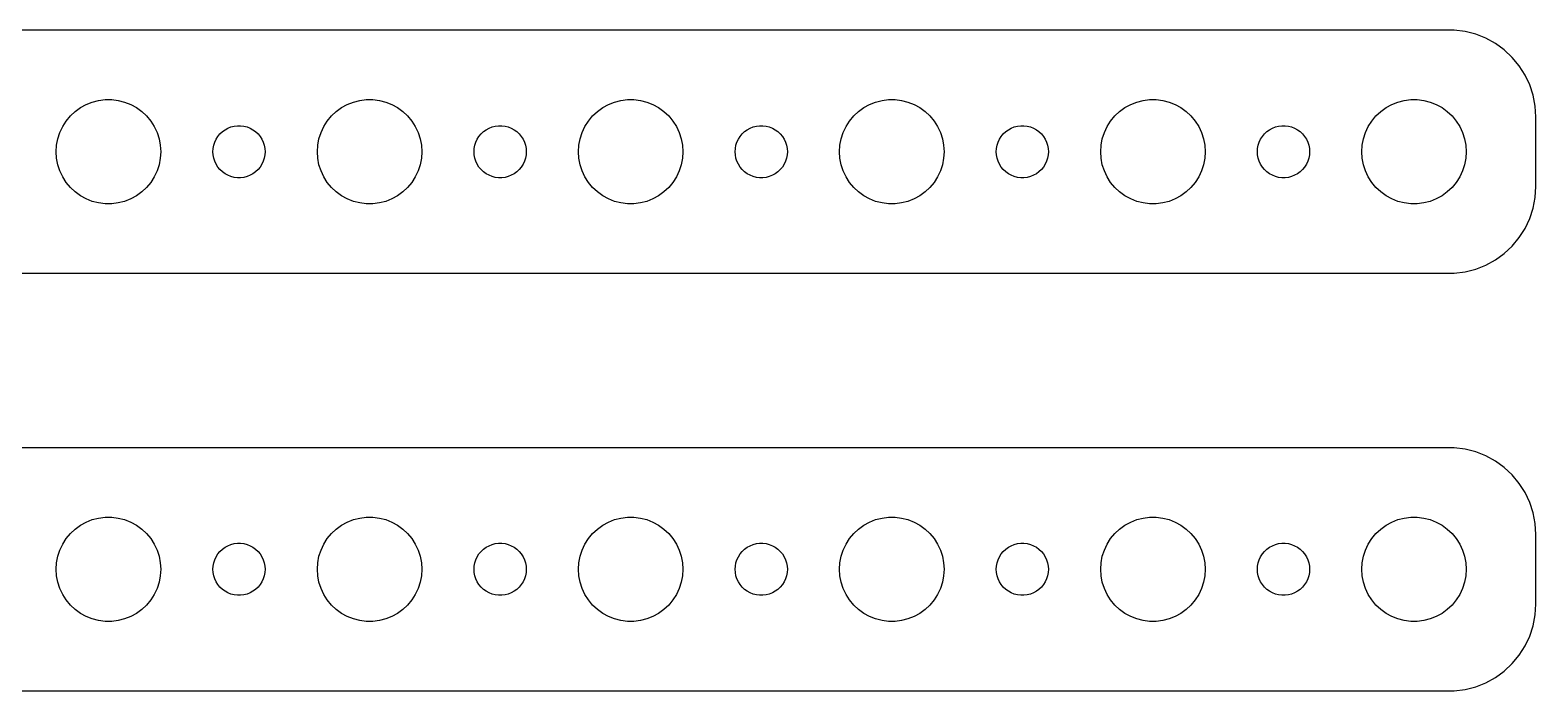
# Model space of a CAD drawing. Header units: metres. Extents: x -82 to 82, y 113 to 223.
# Drawn here: x -4.5 to 82, y 113 to 151 of the extents above; entities that cross this region are included whole.
import ezdxf

# ---------------------------------------------------------------- set-up
doc = ezdxf.new("R2010")
doc.units = ezdxf.units.M

msp = doc.modelspace()

# ---------------------------------------------------------------- linework, layer by layer
for p, q in [((77.3139, 150.99), (-77.3139, 150.99)), ((77.9369, 150.911), (77.3139, 150.99)), ((78.5451, 150.755), (77.9369, 150.911)), ((79.1289, 150.524), (78.5451, 150.755)), ((79.6791, 150.222), (79.1289, 150.524)), ((80.1871, 149.853), (79.6791, 150.222)), ((80.6448, 149.423), (80.1871, 149.853)), ((81.0451, 148.939), (80.6448, 149.423)), ((81.3815, 148.409), (81.0451, 148.939)), ((81.6489, 147.841), (81.3815, 148.409)), ((81.8429, 147.243), (81.6489, 147.841)), ((81.9606, 146.627), (81.8429, 147.243)), ((-2.1869, 146.054), (-1.91226, 146.312)), ((-1.91226, 146.312), (-1.60747, 146.533)), ((-1.60747, 146.533), (-1.27733, 146.714)), ((-1.27733, 146.714), (-0.92705, 146.853)), ((-0.92705, 146.853), (-0.56213, 146.947)), ((-0.56213, 146.947), (-0.18837, 146.994)), ((-0.18837, 146.994), (0.18837, 146.994)), ((0.18837, 146.994), (0.56213, 146.947)), ((0.56213, 146.947), (0.92705, 146.853)), ((0.92705, 146.853), (1.27733, 146.714)), ((1.27733, 146.714), (1.60747, 146.533)), ((1.60747, 146.533), (1.91226, 146.312)), ((1.91226, 146.312), (2.1869, 146.054)), ((12.8131, 146.054), (13.0877, 146.312)), ((13.0877, 146.312), (13.3925, 146.533)), ((13.3925, 146.533), (13.7227, 146.714)), ((13.7227, 146.714), (14.0729, 146.853)), ((14.0729, 146.853), (14.4379, 146.947)), ((14.4379, 146.947), (14.8116, 146.994)), ((14.8116, 146.994), (15.1884, 146.994)), ((15.1884, 146.994), (15.5621, 146.947)), ((15.5621, 146.947), (15.927, 146.853)), ((15.927, 146.853), (16.2773, 146.714)), ((16.2773, 146.714), (16.6075, 146.533)), ((16.6075, 146.533), (16.9123, 146.312)), ((16.9123, 146.312), (17.1869, 146.054)), ((27.8131, 146.054), (28.0877, 146.312)), ((28.0877, 146.312), (28.3925, 146.533)), ((28.3925, 146.533), (28.7227, 146.714)), ((28.7227, 146.714), (29.0729, 146.853)), ((29.0729, 146.853), (29.4379, 146.947)), ((29.4379, 146.947), (29.8116, 146.994)), ((29.8116, 146.994), (30.1884, 146.994)), ((30.1884, 146.994), (30.5621, 146.947)), ((30.5621, 146.947), (30.927, 146.853)), ((30.927, 146.853), (31.2773, 146.714)), ((31.2773, 146.714), (31.6075, 146.533)), ((31.6075, 146.533), (31.9123, 146.312)), ((31.9123, 146.312), (32.1869, 146.054)), ((42.8131, 146.054), (43.0877, 146.312)), ((43.0877, 146.312), (43.3925, 146.533)), ((43.3925, 146.533), (43.7227, 146.714)), ((43.7227, 146.714), (44.0729, 146.853)), ((44.0729, 146.853), (44.4379, 146.947)), ((44.4379, 146.947), (44.8116, 146.994)), ((44.8116, 146.994), (45.1884, 146.994)), ((45.1884, 146.994), (45.5621, 146.947)), ((45.5621, 146.947), (45.927, 146.853)), ((45.927, 146.853), (46.2773, 146.714)), ((46.2773, 146.714), (46.6075, 146.533)), ((46.6075, 146.533), (46.9123, 146.312)), ((46.9123, 146.312), (47.1869, 146.054)), ((57.8131, 146.054), (58.0877, 146.312)), ((58.0877, 146.312), (58.3925, 146.533)), ((58.3925, 146.533), (58.7227, 146.714)), ((58.7227, 146.714), (59.0729, 146.853)), ((59.0729, 146.853), (59.4379, 146.947)), ((59.4379, 146.947), (59.8116, 146.994)), ((59.8116, 146.994), (60.1884, 146.994)), ((60.1884, 146.994), (60.5621, 146.947)), ((60.5621, 146.947), (60.927, 146.853)), ((60.927, 146.853), (61.2773, 146.714)), ((61.2773, 146.714), (61.6075, 146.533)), ((61.6075, 146.533), (61.9123, 146.312)), ((61.9123, 146.312), (62.1869, 146.054)), ((72.8131, 146.054), (73.0877, 146.312)), ((73.0877, 146.312), (73.3925, 146.533)), ((73.3925, 146.533), (73.7227, 146.714)), ((73.7227, 146.714), (74.073, 146.853)), ((74.073, 146.853), (74.4379, 146.947)), ((74.4379, 146.947), (74.8116, 146.994)), ((74.8116, 146.994), (75.1884, 146.994)), ((75.1884, 146.994), (75.5621, 146.947)), ((75.5621, 146.947), (75.927, 146.853)), ((75.927, 146.853), (76.2773, 146.714)), ((76.2773, 146.714), (76.6075, 146.533)), ((76.6075, 146.533), (76.9123, 146.312)), ((76.9123, 146.312), (77.1869, 146.054)), ((82, 146), (81.9606, 146.627)), ((-2.78932, 145.104), (-2.62891, 145.445)), ((-2.62891, 145.445), (-2.42705, 145.763)), ((-2.42705, 145.763), (-2.1869, 146.054)), ((2.1869, 146.054), (2.42705, 145.763)), ((2.42705, 145.763), (2.62891, 145.445)), ((2.62891, 145.445), (2.78932, 145.104)), ((6.69626, 145.266), (6.86133, 145.357)), ((6.86133, 145.357), (7.03647, 145.427)), ((7.03647, 145.427), (7.21892, 145.473)), ((7.21892, 145.473), (7.40581, 145.497)), ((7.40581, 145.497), (7.59418, 145.497)), ((7.59418, 145.497), (7.78107, 145.473)), ((7.78107, 145.473), (7.96352, 145.427)), ((7.96352, 145.427), (8.13866, 145.357)), ((8.13866, 145.357), (8.30373, 145.266)), ((12.2107, 145.104), (12.3711, 145.445)), ((12.3711, 145.445), (12.5729, 145.763)), ((12.5729, 145.763), (12.8131, 146.054)), ((17.1869, 146.054), (17.427, 145.763)), ((17.427, 145.763), (17.6289, 145.445)), ((17.6289, 145.445), (17.7893, 145.104)), ((21.6963, 145.266), (21.8613, 145.357)), ((21.8613, 145.357), (22.0365, 145.427)), ((22.0365, 145.427), (22.2189, 145.473)), ((22.2189, 145.473), (22.4058, 145.497)), ((22.4058, 145.497), (22.5942, 145.497)), ((22.5942, 145.497), (22.7811, 145.473)), ((22.7811, 145.473), (22.9635, 145.427)), ((22.9635, 145.427), (23.1387, 145.357)), ((23.1387, 145.357), (23.3037, 145.266)), ((27.2107, 145.104), (27.3711, 145.445)), ((27.3711, 145.445), (27.5729, 145.763)), ((27.5729, 145.763), (27.8131, 146.054)), ((32.1869, 146.054), (32.427, 145.763)), ((32.427, 145.763), (32.6289, 145.445)), ((32.6289, 145.445), (32.7893, 145.104)), ((36.6963, 145.266), (36.8613, 145.357)), ((36.8613, 145.357), (37.0365, 145.427)), ((37.0365, 145.427), (37.2189, 145.473)), ((37.2189, 145.473), (37.4058, 145.497)), ((37.4058, 145.497), (37.5942, 145.497)), ((37.5942, 145.497), (37.7811, 145.473)), ((37.7811, 145.473), (37.9635, 145.427)), ((37.9635, 145.427), (38.1387, 145.357)), ((38.1387, 145.357), (38.3037, 145.266)), ((42.2107, 145.104), (42.3711, 145.445)), ((42.3711, 145.445), (42.5729, 145.763)), ((42.5729, 145.763), (42.8131, 146.054)), ((47.1869, 146.054), (47.427, 145.763)), ((47.427, 145.763), (47.6289, 145.445)), ((47.6289, 145.445), (47.7893, 145.104)), ((51.6963, 145.266), (51.8613, 145.357)), ((51.8613, 145.357), (52.0365, 145.427)), ((52.0365, 145.427), (52.2189, 145.473)), ((52.2189, 145.473), (52.4058, 145.497)), ((52.4058, 145.497), (52.5942, 145.497)), ((52.5942, 145.497), (52.7811, 145.473)), ((52.7811, 145.473), (52.9635, 145.427)), ((52.9635, 145.427), (53.1387, 145.357)), ((53.1387, 145.357), (53.3037, 145.266)), ((57.2107, 145.104), (57.3711, 145.445)), ((57.3711, 145.445), (57.5729, 145.763)), ((57.5729, 145.763), (57.8131, 146.054)), ((62.1869, 146.054), (62.427, 145.763)), ((62.427, 145.763), (62.6289, 145.445)), ((62.6289, 145.445), (62.7893, 145.104)), ((66.6963, 145.266), (66.8613, 145.357)), ((66.8613, 145.357), (67.0365, 145.427)), ((67.0365, 145.427), (67.2189, 145.473)), ((67.2189, 145.473), (67.4058, 145.497)), ((67.4058, 145.497), (67.5942, 145.497)), ((67.5942, 145.497), (67.7811, 145.473)), ((67.7811, 145.473), (67.9635, 145.427)), ((67.9635, 145.427), (68.1387, 145.357)), ((68.1387, 145.357), (68.3037, 145.266)), ((72.2107, 145.104), (72.3711, 145.445)), ((72.3711, 145.445), (72.573, 145.763)), ((72.573, 145.763), (72.8131, 146.054)), ((77.1869, 146.054), (77.427, 145.763)), ((77.427, 145.763), (77.6289, 145.445)), ((77.6289, 145.445), (77.7893, 145.104)), ((82, 142), (82, 146)), ((-2.97633, 144.376), (-2.90575, 144.746)), ((-2.90575, 144.746), (-2.78932, 145.104)), ((2.78932, 145.104), (2.90575, 144.746)), ((2.90575, 144.746), (2.97633, 144.376)), ((6.04712, 144.373), (6.10533, 144.552)), ((6.10533, 144.552), (6.18553, 144.723)), ((6.18553, 144.723), (6.28647, 144.882)), ((6.28647, 144.882), (6.40654, 145.027)), ((6.40654, 145.027), (6.54385, 145.156)), ((6.54385, 145.156), (6.69626, 145.266)), ((8.30373, 145.266), (8.45613, 145.156)), ((8.45613, 145.156), (8.59344, 145.027)), ((8.59344, 145.027), (8.71352, 144.882)), ((8.71352, 144.882), (8.81445, 144.723)), ((8.81445, 144.723), (8.89465, 144.552)), ((8.89465, 144.552), (8.95287, 144.373)), ((12.0237, 144.376), (12.0942, 144.746)), ((12.0942, 144.746), (12.2107, 145.104)), ((17.7893, 145.104), (17.9057, 144.746)), ((17.9057, 144.746), (17.9763, 144.376)), ((21.0471, 144.373), (21.1053, 144.552)), ((21.1053, 144.552), (21.1855, 144.723)), ((21.1855, 144.723), (21.2865, 144.882)), ((21.2865, 144.882), (21.4065, 145.027)), ((21.4065, 145.027), (21.5439, 145.156)), ((21.5439, 145.156), (21.6963, 145.266)), ((23.3037, 145.266), (23.4561, 145.156)), ((23.4561, 145.156), (23.5934, 145.027)), ((23.5934, 145.027), (23.7135, 144.882)), ((23.7135, 144.882), (23.8145, 144.723)), ((23.8145, 144.723), (23.8947, 144.552)), ((23.8947, 144.552), (23.9529, 144.373)), ((27.0237, 144.376), (27.0942, 144.746)), ((27.0942, 144.746), (27.2107, 145.104)), ((32.7893, 145.104), (32.9057, 144.746)), ((32.9057, 144.746), (32.9763, 144.376)), ((36.0471, 144.373), (36.1053, 144.552)), ((36.1053, 144.552), (36.1855, 144.723)), ((36.1855, 144.723), (36.2865, 144.882)), ((36.2865, 144.882), (36.4065, 145.027)), ((36.4065, 145.027), (36.5439, 145.156)), ((36.5439, 145.156), (36.6963, 145.266)), ((38.3037, 145.266), (38.4561, 145.156)), ((38.4561, 145.156), (38.5934, 145.027)), ((38.5934, 145.027), (38.7135, 144.882)), ((38.7135, 144.882), (38.8145, 144.723)), ((38.8145, 144.723), (38.8947, 144.552)), ((38.8947, 144.552), (38.9529, 144.373)), ((42.0237, 144.376), (42.0942, 144.746)), ((42.0942, 144.746), (42.2107, 145.104)), ((47.7893, 145.104), (47.9057, 144.746)), ((47.9057, 144.746), (47.9763, 144.376)), ((51.0471, 144.373), (51.1053, 144.552)), ((51.1053, 144.552), (51.1855, 144.723)), ((51.1855, 144.723), (51.2865, 144.882)), ((51.2865, 144.882), (51.4065, 145.027)), ((51.4065, 145.027), (51.5439, 145.156)), ((51.5439, 145.156), (51.6963, 145.266)), ((53.3037, 145.266), (53.4561, 145.156)), ((53.4561, 145.156), (53.5934, 145.027)), ((53.5934, 145.027), (53.7135, 144.882)), ((53.7135, 144.882), (53.8145, 144.723)), ((53.8145, 144.723), (53.8947, 144.552)), ((53.8947, 144.552), (53.9529, 144.373)), ((57.0237, 144.376), (57.0942, 144.746)), ((57.0942, 144.746), (57.2107, 145.104)), ((62.7893, 145.104), (62.9057, 144.746)), ((62.9057, 144.746), (62.9763, 144.376)), ((66.0471, 144.373), (66.1053, 144.552)), ((66.1053, 144.552), (66.1855, 144.723)), ((66.1855, 144.723), (66.2865, 144.882)), ((66.2865, 144.882), (66.4065, 145.027)), ((66.4065, 145.027), (66.5439, 145.156)), ((66.5439, 145.156), (66.6963, 145.266)), ((68.3037, 145.266), (68.4561, 145.156)), ((68.4561, 145.156), (68.5934, 145.027)), ((68.5934, 145.027), (68.7135, 144.882)), ((68.7135, 144.882), (68.8145, 144.723)), ((68.8145, 144.723), (68.8947, 144.552)), ((68.8947, 144.552), (68.9529, 144.373)), ((72.0237, 144.376), (72.0943, 144.746)), ((72.0943, 144.746), (72.2107, 145.104)), ((77.7893, 145.104), (77.9057, 144.746)), ((77.9057, 144.746), (77.9763, 144.376)), ((-3, 144), (-2.97633, 144.376)), ((-2.97633, 143.624), (-3, 144)), ((-2.90575, 143.254), (-2.97633, 143.624)), ((2.97633, 143.624), (2.90575, 143.254)), ((2.97633, 144.376), (3, 144)), ((3, 144), (2.97633, 143.624)), ((6, 144), (6.01183, 144.188)), ((6.01183, 143.812), (6, 144)), ((6.01183, 144.188), (6.04712, 144.373)), ((6.04712, 143.627), (6.01183, 143.812)), ((6.10533, 143.448), (6.04712, 143.627)), ((8.95287, 143.627), (8.89465, 143.448)), ((8.95287, 144.373), (8.98816, 144.188)), ((8.98816, 143.812), (8.95287, 143.627)), ((8.98816, 144.188), (9, 144)), ((9, 144), (8.98816, 143.812)), ((12, 144), (12.0237, 144.376)), ((12.0237, 143.624), (12, 144)), ((12.0942, 143.254), (12.0237, 143.624)), ((17.9763, 143.624), (17.9057, 143.254)), ((17.9763, 144.376), (18, 144)), ((18, 144), (17.9763, 143.624)), ((21, 144), (21.0118, 144.188)), ((21.0118, 143.812), (21, 144)), ((21.0118, 144.188), (21.0471, 144.373)), ((21.0471, 143.627), (21.0118, 143.812)), ((21.1053, 143.448), (21.0471, 143.627)), ((23.9529, 143.627), (23.8947, 143.448)), ((23.9529, 144.373), (23.9882, 144.188)), ((23.9882, 143.812), (23.9529, 143.627)), ((23.9882, 144.188), (24, 144)), ((24, 144), (23.9882, 143.812)), ((27, 144), (27.0237, 144.376)), ((27.0237, 143.624), (27, 144)), ((27.0942, 143.254), (27.0237, 143.624)), ((32.9763, 143.624), (32.9057, 143.254)), ((32.9763, 144.376), (33, 144)), ((33, 144), (32.9763, 143.624)), ((36, 144), (36.0118, 144.188)), ((36.0118, 143.812), (36, 144)), ((36.0118, 144.188), (36.0471, 144.373)), ((36.0471, 143.627), (36.0118, 143.812)), ((36.1053, 143.448), (36.0471, 143.627)), ((38.9529, 143.627), (38.8947, 143.448)), ((38.9529, 144.373), (38.9882, 144.188)), ((38.9882, 143.812), (38.9529, 143.627)), ((38.9882, 144.188), (39, 144)), ((39, 144), (38.9882, 143.812)), ((42, 144), (42.0237, 144.376)), ((42.0237, 143.624), (42, 144)), ((42.0942, 143.254), (42.0237, 143.624)), ((47.9763, 143.624), (47.9057, 143.254)), ((47.9763, 144.376), (48, 144)), ((48, 144), (47.9763, 143.624)), ((51, 144), (51.0118, 144.188)), ((51.0118, 143.812), (51, 144)), ((51.0118, 144.188), (51.0471, 144.373)), ((51.0471, 143.627), (51.0118, 143.812)), ((51.1053, 143.448), (51.0471, 143.627)), ((53.9529, 143.627), (53.8947, 143.448)), ((53.9529, 144.373), (53.9882, 144.188)), ((53.9882, 143.812), (53.9529, 143.627)), ((53.9882, 144.188), (54, 144)), ((54, 144), (53.9882, 143.812)), ((57, 144), (57.0237, 144.376)), ((57.0237, 143.624), (57, 144)), ((57.0942, 143.254), (57.0237, 143.624)), ((62.9763, 143.624), (62.9057, 143.254)), ((62.9763, 144.376), (63, 144)), ((63, 144), (62.9763, 143.624)), ((66, 144), (66.0118, 144.188)), ((66.0118, 143.812), (66, 144)), ((66.0118, 144.188), (66.0471, 144.373)), ((66.0471, 143.627), (66.0118, 143.812)), ((66.1053, 143.448), (66.0471, 143.627)), ((68.9529, 143.627), (68.8947, 143.448)), ((68.9529, 144.373), (68.9882, 144.188)), ((68.9882, 143.812), (68.9529, 143.627)), ((68.9882, 144.188), (69, 144)), ((69, 144), (68.9882, 143.812)), ((72, 144), (72.0237, 144.376)), ((72.0237, 143.624), (72, 144)), ((72.0943, 143.254), (72.0237, 143.624)), ((77.9763, 143.624), (77.9057, 143.254)), ((77.9763, 144.376), (78, 144)), ((78, 144), (77.9763, 143.624)), ((-2.78932, 142.896), (-2.90575, 143.254)), ((-2.62891, 142.555), (-2.78932, 142.896)), ((2.78932, 142.896), (2.62891, 142.555)), ((2.90575, 143.254), (2.78932, 142.896)), ((6.18553, 143.277), (6.10533, 143.448)), ((6.28647, 143.118), (6.18553, 143.277)), ((6.40654, 142.973), (6.28647, 143.118)), ((6.54385, 142.844), (6.40654, 142.973)), ((6.69626, 142.734), (6.54385, 142.844)), ((6.86133, 142.643), (6.69626, 142.734)), ((8.30373, 142.734), (8.13866, 142.643)), ((8.45613, 142.844), (8.30373, 142.734)), ((8.59344, 142.973), (8.45613, 142.844)), ((8.71352, 143.118), (8.59344, 142.973)), ((8.81445, 143.277), (8.71352, 143.118)), ((8.89465, 143.448), (8.81445, 143.277)), ((12.2107, 142.896), (12.0942, 143.254)), ((12.3711, 142.555), (12.2107, 142.896)), ((17.7893, 142.896), (17.6289, 142.555)), ((17.9057, 143.254), (17.7893, 142.896)), ((21.1855, 143.277), (21.1053, 143.448)), ((21.2865, 143.118), (21.1855, 143.277)), ((21.4065, 142.973), (21.2865, 143.118)), ((21.5439, 142.844), (21.4065, 142.973)), ((21.6963, 142.734), (21.5439, 142.844)), ((21.8613, 142.643), (21.6963, 142.734)), ((23.3037, 142.734), (23.1387, 142.643)), ((23.4561, 142.844), (23.3037, 142.734)), ((23.5934, 142.973), (23.4561, 142.844)), ((23.7135, 143.118), (23.5934, 142.973)), ((23.8145, 143.277), (23.7135, 143.118)), ((23.8947, 143.448), (23.8145, 143.277)), ((27.2107, 142.896), (27.0942, 143.254)), ((27.3711, 142.555), (27.2107, 142.896)), ((32.7893, 142.896), (32.6289, 142.555)), ((32.9057, 143.254), (32.7893, 142.896)), ((36.1855, 143.277), (36.1053, 143.448)), ((36.2865, 143.118), (36.1855, 143.277)), ((36.4065, 142.973), (36.2865, 143.118)), ((36.5439, 142.844), (36.4065, 142.973)), ((36.6963, 142.734), (36.5439, 142.844)), ((36.8613, 142.643), (36.6963, 142.734)), ((38.3037, 142.734), (38.1387, 142.643)), ((38.4561, 142.844), (38.3037, 142.734)), ((38.5934, 142.973), (38.4561, 142.844)), ((38.7135, 143.118), (38.5934, 142.973)), ((38.8145, 143.277), (38.7135, 143.118)), ((38.8947, 143.448), (38.8145, 143.277)), ((42.2107, 142.896), (42.0942, 143.254)), ((42.3711, 142.555), (42.2107, 142.896)), ((47.7893, 142.896), (47.6289, 142.555)), ((47.9057, 143.254), (47.7893, 142.896)), ((51.1855, 143.277), (51.1053, 143.448)), ((51.2865, 143.118), (51.1855, 143.277)), ((51.4065, 142.973), (51.2865, 143.118)), ((51.5439, 142.844), (51.4065, 142.973)), ((51.6963, 142.734), (51.5439, 142.844)), ((51.8613, 142.643), (51.6963, 142.734)), ((53.3037, 142.734), (53.1387, 142.643)), ((53.4561, 142.844), (53.3037, 142.734)), ((53.5934, 142.973), (53.4561, 142.844)), ((53.7135, 143.118), (53.5934, 142.973)), ((53.8145, 143.277), (53.7135, 143.118)), ((53.8947, 143.448), (53.8145, 143.277)), ((57.2107, 142.896), (57.0942, 143.254)), ((57.3711, 142.555), (57.2107, 142.896)), ((62.7893, 142.896), (62.6289, 142.555)), ((62.9057, 143.254), (62.7893, 142.896)), ((66.1855, 143.277), (66.1053, 143.448)), ((66.2865, 143.118), (66.1855, 143.277)), ((66.4065, 142.973), (66.2865, 143.118)), ((66.5439, 142.844), (66.4065, 142.973)), ((66.6963, 142.734), (66.5439, 142.844)), ((66.8613, 142.643), (66.6963, 142.734)), ((68.3037, 142.734), (68.1387, 142.643)), ((68.4561, 142.844), (68.3037, 142.734)), ((68.5934, 142.973), (68.4561, 142.844)), ((68.7135, 143.118), (68.5934, 142.973)), ((68.8145, 143.277), (68.7135, 143.118)), ((68.8947, 143.448), (68.8145, 143.277)), ((72.2107, 142.896), (72.0943, 143.254)), ((72.3711, 142.555), (72.2107, 142.896)), ((77.7893, 142.896), (77.6289, 142.555)), ((77.9057, 143.254), (77.7893, 142.896)), ((-2.42705, 142.237), (-2.62891, 142.555)), ((-2.1869, 141.946), (-2.42705, 142.237)), ((-1.91226, 141.688), (-2.1869, 141.946)), ((2.1869, 141.946), (1.91226, 141.688)), ((2.42705, 142.237), (2.1869, 141.946)), ((2.62891, 142.555), (2.42705, 142.237)), ((7.03647, 142.573), (6.86133, 142.643)), ((7.21892, 142.527), (7.03647, 142.573)), ((7.40581, 142.503), (7.21892, 142.527)), ((7.59418, 142.503), (7.40581, 142.503)), ((7.78107, 142.527), (7.59418, 142.503)), ((7.96352, 142.573), (7.78107, 142.527)), ((8.13866, 142.643), (7.96352, 142.573)), ((12.5729, 142.237), (12.3711, 142.555)), ((12.8131, 141.946), (12.5729, 142.237)), ((13.0877, 141.688), (12.8131, 141.946)), ((17.1869, 141.946), (16.9123, 141.688)), ((17.427, 142.237), (17.1869, 141.946)), ((17.6289, 142.555), (17.427, 142.237)), ((22.0365, 142.573), (21.8613, 142.643)), ((22.2189, 142.527), (22.0365, 142.573)), ((22.4058, 142.503), (22.2189, 142.527)), ((22.5942, 142.503), (22.4058, 142.503)), ((22.7811, 142.527), (22.5942, 142.503)), ((22.9635, 142.573), (22.7811, 142.527)), ((23.1387, 142.643), (22.9635, 142.573)), ((27.5729, 142.237), (27.3711, 142.555)), ((27.8131, 141.946), (27.5729, 142.237)), ((28.0877, 141.688), (27.8131, 141.946)), ((32.1869, 141.946), (31.9123, 141.688)), ((32.427, 142.237), (32.1869, 141.946)), ((32.6289, 142.555), (32.427, 142.237)), ((37.0365, 142.573), (36.8613, 142.643)), ((37.2189, 142.527), (37.0365, 142.573)), ((37.4058, 142.503), (37.2189, 142.527)), ((37.5942, 142.503), (37.4058, 142.503)), ((37.7811, 142.527), (37.5942, 142.503)), ((37.9635, 142.573), (37.7811, 142.527)), ((38.1387, 142.643), (37.9635, 142.573)), ((42.5729, 142.237), (42.3711, 142.555)), ((42.8131, 141.946), (42.5729, 142.237)), ((43.0877, 141.688), (42.8131, 141.946)), ((47.1869, 141.946), (46.9123, 141.688)), ((47.427, 142.237), (47.1869, 141.946)), ((47.6289, 142.555), (47.427, 142.237)), ((52.0365, 142.573), (51.8613, 142.643)), ((52.2189, 142.527), (52.0365, 142.573)), ((52.4058, 142.503), (52.2189, 142.527)), ((52.5942, 142.503), (52.4058, 142.503)), ((52.7811, 142.527), (52.5942, 142.503)), ((52.9635, 142.573), (52.7811, 142.527)), ((53.1387, 142.643), (52.9635, 142.573)), ((57.5729, 142.237), (57.3711, 142.555)), ((57.8131, 141.946), (57.5729, 142.237)), ((58.0877, 141.688), (57.8131, 141.946)), ((62.1869, 141.946), (61.9123, 141.688)), ((62.427, 142.237), (62.1869, 141.946)), ((62.6289, 142.555), (62.427, 142.237)), ((67.0365, 142.573), (66.8613, 142.643)), ((67.2189, 142.527), (67.0365, 142.573)), ((67.4058, 142.503), (67.2189, 142.527)), ((67.5942, 142.503), (67.4058, 142.503)), ((67.7811, 142.527), (67.5942, 142.503)), ((67.9635, 142.573), (67.7811, 142.527)), ((68.1387, 142.643), (67.9635, 142.573)), ((72.573, 142.237), (72.3711, 142.555)), ((72.8131, 141.946), (72.573, 142.237)), ((73.0877, 141.688), (72.8131, 141.946)), ((77.1869, 141.946), (76.9123, 141.688)), ((77.427, 142.237), (77.1869, 141.946)), ((77.6289, 142.555), (77.427, 142.237)), ((81.9606, 141.373), (82, 142)), ((-1.60747, 141.467), (-1.91226, 141.688)), ((-1.27733, 141.286), (-1.60747, 141.467)), ((-0.92705, 141.147), (-1.27733, 141.286)), ((-0.56213, 141.053), (-0.92705, 141.147)), ((-0.18837, 141.006), (-0.56213, 141.053)), ((0.18837, 141.006), (-0.18837, 141.006)), ((0.56213, 141.053), (0.18837, 141.006)), ((0.92705, 141.147), (0.56213, 141.053)), ((1.27733, 141.286), (0.92705, 141.147)), ((1.60747, 141.467), (1.27733, 141.286)), ((1.91226, 141.688), (1.60747, 141.467)), ((13.3925, 141.467), (13.0877, 141.688)), ((13.7227, 141.286), (13.3925, 141.467)), ((14.0729, 141.147), (13.7227, 141.286)), ((14.4379, 141.053), (14.0729, 141.147)), ((14.8116, 141.006), (14.4379, 141.053)), ((15.1884, 141.006), (14.8116, 141.006)), ((15.5621, 141.053), (15.1884, 141.006)), ((15.927, 141.147), (15.5621, 141.053)), ((16.2773, 141.286), (15.927, 141.147)), ((16.6075, 141.467), (16.2773, 141.286)), ((16.9123, 141.688), (16.6075, 141.467)), ((28.3925, 141.467), (28.0877, 141.688)), ((28.7227, 141.286), (28.3925, 141.467)), ((29.0729, 141.147), (28.7227, 141.286)), ((29.4379, 141.053), (29.0729, 141.147)), ((29.8116, 141.006), (29.4379, 141.053)), ((30.1884, 141.006), (29.8116, 141.006)), ((30.5621, 141.053), (30.1884, 141.006)), ((30.927, 141.147), (30.5621, 141.053)), ((31.2773, 141.286), (30.927, 141.147)), ((31.6075, 141.467), (31.2773, 141.286)), ((31.9123, 141.688), (31.6075, 141.467)), ((43.3925, 141.467), (43.0877, 141.688)), ((43.7227, 141.286), (43.3925, 141.467)), ((44.0729, 141.147), (43.7227, 141.286)), ((44.4379, 141.053), (44.0729, 141.147)), ((44.8116, 141.006), (44.4379, 141.053)), ((45.1884, 141.006), (44.8116, 141.006)), ((45.5621, 141.053), (45.1884, 141.006)), ((45.927, 141.147), (45.5621, 141.053)), ((46.2773, 141.286), (45.927, 141.147)), ((46.6075, 141.467), (46.2773, 141.286)), ((46.9123, 141.688), (46.6075, 141.467)), ((58.3925, 141.467), (58.0877, 141.688)), ((58.7227, 141.286), (58.3925, 141.467)), ((59.0729, 141.147), (58.7227, 141.286)), ((59.4379, 141.053), (59.0729, 141.147)), ((59.8116, 141.006), (59.4379, 141.053)), ((60.1884, 141.006), (59.8116, 141.006)), ((60.5621, 141.053), (60.1884, 141.006)), ((60.927, 141.147), (60.5621, 141.053)), ((61.2773, 141.286), (60.927, 141.147)), ((61.6075, 141.467), (61.2773, 141.286)), ((61.9123, 141.688), (61.6075, 141.467)), ((73.3925, 141.467), (73.0877, 141.688)), ((73.7227, 141.286), (73.3925, 141.467)), ((74.073, 141.147), (73.7227, 141.286)), ((74.4379, 141.053), (74.073, 141.147)), ((74.8116, 141.006), (74.4379, 141.053)), ((75.1884, 141.006), (74.8116, 141.006)), ((75.5621, 141.053), (75.1884, 141.006)), ((75.927, 141.147), (75.5621, 141.053)), ((76.2773, 141.286), (75.927, 141.147)), ((76.6075, 141.467), (76.2773, 141.286)), ((76.9123, 141.688), (76.6075, 141.467)), ((81.8429, 140.757), (81.9606, 141.373)), ((81.3815, 139.591), (81.6489, 140.159)), ((81.6489, 140.159), (81.8429, 140.757)), ((81.0451, 139.061), (81.3815, 139.591)), ((80.1871, 138.147), (80.6448, 138.577)), ((80.6448, 138.577), (81.0451, 139.061)), ((79.1289, 137.476), (79.6791, 137.778)), ((79.6791, 137.778), (80.1871, 138.147)), ((-77.3139, 137.01), (77.3139, 137.01)), ((77.3139, 137.01), (77.9369, 137.089)), ((77.9369, 137.089), (78.5451, 137.245)), ((78.5451, 137.245), (79.1289, 137.476)), ((77.3139, 126.99), (-77.3139, 126.99)), ((77.9369, 126.911), (77.3139, 126.99)), ((78.5451, 126.755), (77.9369, 126.911)), ((79.1289, 126.524), (78.5451, 126.755)), ((79.6791, 126.222), (79.1289, 126.524)), ((80.1871, 125.853), (79.6791, 126.222)), ((80.6448, 125.423), (80.1871, 125.853)), ((81.0451, 124.939), (80.6448, 125.423)), ((81.3815, 124.409), (81.0451, 124.939)), ((81.6489, 123.841), (81.3815, 124.409)), ((81.8429, 123.243), (81.6489, 123.841)), ((-1.27733, 122.714), (-0.92705, 122.853)), ((-0.92705, 122.853), (-0.56213, 122.947)), ((-0.56213, 122.947), (-0.18837, 122.994)), ((-0.18837, 122.994), (0.18837, 122.994)), ((0.18837, 122.994), (0.56213, 122.947)), ((0.56213, 122.947), (0.92705, 122.853)), ((0.92705, 122.853), (1.27733, 122.714)), ((13.7227, 122.714), (14.0729, 122.853)), ((14.0729, 122.853), (14.4379, 122.947)), ((14.4379, 122.947), (14.8116, 122.994)), ((14.8116, 122.994), (15.1884, 122.994)), ((15.1884, 122.994), (15.5621, 122.947)), ((15.5621, 122.947), (15.927, 122.853)), ((15.927, 122.853), (16.2773, 122.714)), ((28.7227, 122.714), (29.0729, 122.853)), ((29.0729, 122.853), (29.4379, 122.947)), ((29.4379, 122.947), (29.8116, 122.994)), ((29.8116, 122.994), (30.1884, 122.994)), ((30.1884, 122.994), (30.5621, 122.947)), ((30.5621, 122.947), (30.927, 122.853)), ((30.927, 122.853), (31.2773, 122.714)), ((43.7227, 122.714), (44.0729, 122.853)), ((44.0729, 122.853), (44.4379, 122.947)), ((44.4379, 122.947), (44.8116, 122.994)), ((44.8116, 122.994), (45.1884, 122.994)), ((45.1884, 122.994), (45.5621, 122.947)), ((45.5621, 122.947), (45.927, 122.853)), ((45.927, 122.853), (46.2773, 122.714)), ((58.7227, 122.714), (59.0729, 122.853)), ((59.0729, 122.853), (59.4379, 122.947)), ((59.4379, 122.947), (59.8116, 122.994)), ((59.8116, 122.994), (60.1884, 122.994)), ((60.1884, 122.994), (60.5621, 122.947)), ((60.5621, 122.947), (60.927, 122.853)), ((60.927, 122.853), (61.2773, 122.714)), ((73.7227, 122.714), (74.073, 122.853)), ((74.073, 122.853), (74.4379, 122.947)), ((74.4379, 122.947), (74.8116, 122.994)), ((74.8116, 122.994), (75.1884, 122.994)), ((75.1884, 122.994), (75.5621, 122.947)), ((75.5621, 122.947), (75.927, 122.853)), ((75.927, 122.853), (76.2773, 122.714)), ((81.9606, 122.627), (81.8429, 123.243)), ((-2.42705, 121.763), (-2.1869, 122.054)), ((-2.1869, 122.054), (-1.91226, 122.312)), ((-1.91226, 122.312), (-1.60747, 122.533)), ((-1.60747, 122.533), (-1.27733, 122.714)), ((1.27733, 122.714), (1.60747, 122.533)), ((1.60747, 122.533), (1.91226, 122.312)), ((1.91226, 122.312), (2.1869, 122.054)), ((2.1869, 122.054), (2.42705, 121.763)), ((12.5729, 121.763), (12.8131, 122.054)), ((12.8131, 122.054), (13.0877, 122.312)), ((13.0877, 122.312), (13.3925, 122.533)), ((13.3925, 122.533), (13.7227, 122.714)), ((16.2773, 122.714), (16.6075, 122.533)), ((16.6075, 122.533), (16.9123, 122.312)), ((16.9123, 122.312), (17.1869, 122.054)), ((17.1869, 122.054), (17.427, 121.763)), ((27.5729, 121.763), (27.8131, 122.054)), ((27.8131, 122.054), (28.0877, 122.312)), ((28.0877, 122.312), (28.3925, 122.533)), ((28.3925, 122.533), (28.7227, 122.714)), ((31.2773, 122.714), (31.6075, 122.533)), ((31.6075, 122.533), (31.9123, 122.312)), ((31.9123, 122.312), (32.1869, 122.054)), ((32.1869, 122.054), (32.427, 121.763)), ((42.5729, 121.763), (42.8131, 122.054)), ((42.8131, 122.054), (43.0877, 122.312)), ((43.0877, 122.312), (43.3925, 122.533)), ((43.3925, 122.533), (43.7227, 122.714)), ((46.2773, 122.714), (46.6075, 122.533)), ((46.6075, 122.533), (46.9123, 122.312)), ((46.9123, 122.312), (47.1869, 122.054)), ((47.1869, 122.054), (47.427, 121.763)), ((57.5729, 121.763), (57.8131, 122.054)), ((57.8131, 122.054), (58.0877, 122.312)), ((58.0877, 122.312), (58.3925, 122.533)), ((58.3925, 122.533), (58.7227, 122.714)), ((61.2773, 122.714), (61.6075, 122.533)), ((61.6075, 122.533), (61.9123, 122.312)), ((61.9123, 122.312), (62.1869, 122.054)), ((62.1869, 122.054), (62.427, 121.763)), ((72.573, 121.763), (72.8131, 122.054)), ((72.8131, 122.054), (73.0877, 122.312)), ((73.0877, 122.312), (73.3925, 122.533)), ((73.3925, 122.533), (73.7227, 122.714)), ((76.2773, 122.714), (76.6075, 122.533)), ((76.6075, 122.533), (76.9123, 122.312)), ((76.9123, 122.312), (77.1869, 122.054)), ((77.1869, 122.054), (77.427, 121.763)), ((82, 122), (81.9606, 122.627)), ((82, 118), (82, 122)), ((-2.90575, 120.746), (-2.78932, 121.104)), ((-2.78932, 121.104), (-2.62891, 121.445)), ((-2.62891, 121.445), (-2.42705, 121.763)), ((2.42705, 121.763), (2.62891, 121.445)), ((2.62891, 121.445), (2.78932, 121.104)), ((2.78932, 121.104), (2.90575, 120.746)), ((6.40654, 121.027), (6.54385, 121.156)), ((6.54385, 121.156), (6.69626, 121.266)), ((6.69626, 121.266), (6.86133, 121.357)), ((6.86133, 121.357), (7.03647, 121.427)), ((7.03647, 121.427), (7.21892, 121.473)), ((7.21892, 121.473), (7.40581, 121.497)), ((7.40581, 121.497), (7.59418, 121.497)), ((7.59418, 121.497), (7.78107, 121.473)), ((7.78107, 121.473), (7.96352, 121.427)), ((7.96352, 121.427), (8.13866, 121.357)), ((8.13866, 121.357), (8.30373, 121.266)), ((8.30373, 121.266), (8.45613, 121.156)), ((8.45613, 121.156), (8.59344, 121.027)), ((12.0942, 120.746), (12.2107, 121.104)), ((12.2107, 121.104), (12.3711, 121.445)), ((12.3711, 121.445), (12.5729, 121.763)), ((17.427, 121.763), (17.6289, 121.445)), ((17.6289, 121.445), (17.7893, 121.104)), ((17.7893, 121.104), (17.9057, 120.746)), ((21.4065, 121.027), (21.5439, 121.156)), ((21.5439, 121.156), (21.6963, 121.266)), ((21.6963, 121.266), (21.8613, 121.357)), ((21.8613, 121.357), (22.0365, 121.427)), ((22.0365, 121.427), (22.2189, 121.473)), ((22.2189, 121.473), (22.4058, 121.497)), ((22.4058, 121.497), (22.5942, 121.497)), ((22.5942, 121.497), (22.7811, 121.473)), ((22.7811, 121.473), (22.9635, 121.427)), ((22.9635, 121.427), (23.1387, 121.357)), ((23.1387, 121.357), (23.3037, 121.266)), ((23.3037, 121.266), (23.4561, 121.156)), ((23.4561, 121.156), (23.5934, 121.027)), ((27.0942, 120.746), (27.2107, 121.104)), ((27.2107, 121.104), (27.3711, 121.445)), ((27.3711, 121.445), (27.5729, 121.763)), ((32.427, 121.763), (32.6289, 121.445)), ((32.6289, 121.445), (32.7893, 121.104)), ((32.7893, 121.104), (32.9057, 120.746)), ((36.4065, 121.027), (36.5439, 121.156)), ((36.5439, 121.156), (36.6963, 121.266)), ((36.6963, 121.266), (36.8613, 121.357)), ((36.8613, 121.357), (37.0365, 121.427)), ((37.0365, 121.427), (37.2189, 121.473)), ((37.2189, 121.473), (37.4058, 121.497)), ((37.4058, 121.497), (37.5942, 121.497)), ((37.5942, 121.497), (37.7811, 121.473)), ((37.7811, 121.473), (37.9635, 121.427)), ((37.9635, 121.427), (38.1387, 121.357)), ((38.1387, 121.357), (38.3037, 121.266)), ((38.3037, 121.266), (38.4561, 121.156)), ((38.4561, 121.156), (38.5934, 121.027)), ((42.0942, 120.746), (42.2107, 121.104)), ((42.2107, 121.104), (42.3711, 121.445)), ((42.3711, 121.445), (42.5729, 121.763)), ((47.427, 121.763), (47.6289, 121.445)), ((47.6289, 121.445), (47.7893, 121.104)), ((47.7893, 121.104), (47.9057, 120.746)), ((51.4065, 121.027), (51.5439, 121.156)), ((51.5439, 121.156), (51.6963, 121.266)), ((51.6963, 121.266), (51.8613, 121.357)), ((51.8613, 121.357), (52.0365, 121.427)), ((52.0365, 121.427), (52.2189, 121.473)), ((52.2189, 121.473), (52.4058, 121.497)), ((52.4058, 121.497), (52.5942, 121.497)), ((52.5942, 121.497), (52.7811, 121.473)), ((52.7811, 121.473), (52.9635, 121.427)), ((52.9635, 121.427), (53.1387, 121.357)), ((53.1387, 121.357), (53.3037, 121.266)), ((53.3037, 121.266), (53.4561, 121.156)), ((53.4561, 121.156), (53.5934, 121.027)), ((57.0942, 120.746), (57.2107, 121.104)), ((57.2107, 121.104), (57.3711, 121.445)), ((57.3711, 121.445), (57.5729, 121.763)), ((62.427, 121.763), (62.6289, 121.445)), ((62.6289, 121.445), (62.7893, 121.104)), ((62.7893, 121.104), (62.9057, 120.746)), ((66.4065, 121.027), (66.5439, 121.156)), ((66.5439, 121.156), (66.6963, 121.266)), ((66.6963, 121.266), (66.8613, 121.357)), ((66.8613, 121.357), (67.0365, 121.427)), ((67.0365, 121.427), (67.2189, 121.473)), ((67.2189, 121.473), (67.4058, 121.497)), ((67.4058, 121.497), (67.5942, 121.497)), ((67.5942, 121.497), (67.7811, 121.473)), ((67.7811, 121.473), (67.9635, 121.427)), ((67.9635, 121.427), (68.1387, 121.357)), ((68.1387, 121.357), (68.3037, 121.266)), ((68.3037, 121.266), (68.4561, 121.156)), ((68.4561, 121.156), (68.5934, 121.027)), ((72.0943, 120.746), (72.2107, 121.104)), ((72.2107, 121.104), (72.3711, 121.445)), ((72.3711, 121.445), (72.573, 121.763)), ((77.427, 121.763), (77.6289, 121.445)), ((77.6289, 121.445), (77.7893, 121.104)), ((77.7893, 121.104), (77.9057, 120.746)), ((-3, 120), (-2.97633, 120.376)), ((-2.97633, 120.376), (-2.90575, 120.746)), ((2.90575, 120.746), (2.97633, 120.376)), ((2.97633, 120.376), (3, 120)), ((6.01183, 120.188), (6.04712, 120.373)), ((6.04712, 120.373), (6.10533, 120.552)), ((6.10533, 120.552), (6.18553, 120.723)), ((6.18553, 120.723), (6.28647, 120.882)), ((6.28647, 120.882), (6.40654, 121.027)), ((8.59344, 121.027), (8.71352, 120.882)), ((8.71352, 120.882), (8.81445, 120.723)), ((8.81445, 120.723), (8.89465, 120.552)), ((8.89465, 120.552), (8.95287, 120.373)), ((8.95287, 120.373), (8.98816, 120.188)), ((12, 120), (12.0237, 120.376)), ((12.0237, 120.376), (12.0942, 120.746)), ((17.9057, 120.746), (17.9763, 120.376)), ((17.9763, 120.376), (18, 120)), ((21.0118, 120.188), (21.0471, 120.373)), ((21.0471, 120.373), (21.1053, 120.552)), ((21.1053, 120.552), (21.1855, 120.723)), ((21.1855, 120.723), (21.2865, 120.882)), ((21.2865, 120.882), (21.4065, 121.027)), ((23.5934, 121.027), (23.7135, 120.882)), ((23.7135, 120.882), (23.8145, 120.723)), ((23.8145, 120.723), (23.8947, 120.552)), ((23.8947, 120.552), (23.9529, 120.373)), ((23.9529, 120.373), (23.9882, 120.188)), ((27, 120), (27.0237, 120.376)), ((27.0237, 120.376), (27.0942, 120.746)), ((32.9057, 120.746), (32.9763, 120.376)), ((32.9763, 120.376), (33, 120)), ((36.0118, 120.188), (36.0471, 120.373)), ((36.0471, 120.373), (36.1053, 120.552)), ((36.1053, 120.552), (36.1855, 120.723)), ((36.1855, 120.723), (36.2865, 120.882)), ((36.2865, 120.882), (36.4065, 121.027)), ((38.5934, 121.027), (38.7135, 120.882)), ((38.7135, 120.882), (38.8145, 120.723)), ((38.8145, 120.723), (38.8947, 120.552)), ((38.8947, 120.552), (38.9529, 120.373)), ((38.9529, 120.373), (38.9882, 120.188)), ((42, 120), (42.0237, 120.376)), ((42.0237, 120.376), (42.0942, 120.746)), ((47.9057, 120.746), (47.9763, 120.376)), ((47.9763, 120.376), (48, 120)), ((51.0118, 120.188), (51.0471, 120.373)), ((51.0471, 120.373), (51.1053, 120.552)), ((51.1053, 120.552), (51.1855, 120.723)), ((51.1855, 120.723), (51.2865, 120.882)), ((51.2865, 120.882), (51.4065, 121.027)), ((53.5934, 121.027), (53.7135, 120.882)), ((53.7135, 120.882), (53.8145, 120.723)), ((53.8145, 120.723), (53.8947, 120.552)), ((53.8947, 120.552), (53.9529, 120.373)), ((53.9529, 120.373), (53.9882, 120.188)), ((57, 120), (57.0237, 120.376)), ((57.0237, 120.376), (57.0942, 120.746)), ((62.9057, 120.746), (62.9763, 120.376)), ((62.9763, 120.376), (63, 120)), ((66.0118, 120.188), (66.0471, 120.373)), ((66.0471, 120.373), (66.1053, 120.552)), ((66.1053, 120.552), (66.1855, 120.723)), ((66.1855, 120.723), (66.2865, 120.882)), ((66.2865, 120.882), (66.4065, 121.027)), ((68.5934, 121.027), (68.7135, 120.882)), ((68.7135, 120.882), (68.8145, 120.723)), ((68.8145, 120.723), (68.8947, 120.552)), ((68.8947, 120.552), (68.9529, 120.373)), ((68.9529, 120.373), (68.9882, 120.188)), ((72, 120), (72.0237, 120.376)), ((72.0237, 120.376), (72.0943, 120.746)), ((77.9057, 120.746), (77.9763, 120.376)), ((77.9763, 120.376), (78, 120)), ((-2.97633, 119.624), (-3, 120)), ((-2.90575, 119.254), (-2.97633, 119.624)), ((2.97633, 119.624), (2.90575, 119.254)), ((3, 120), (2.97633, 119.624)), ((6, 120), (6.01183, 120.188)), ((6.01183, 119.812), (6, 120)), ((6.04712, 119.627), (6.01183, 119.812)), ((6.10533, 119.448), (6.04712, 119.627)), ((6.18553, 119.277), (6.10533, 119.448)), ((8.89465, 119.448), (8.81445, 119.277)), ((8.95287, 119.627), (8.89465, 119.448)), ((8.98816, 119.812), (8.95287, 119.627)), ((8.98816, 120.188), (9, 120)), ((9, 120), (8.98816, 119.812)), ((12.0237, 119.624), (12, 120)), ((12.0942, 119.254), (12.0237, 119.624)), ((17.9763, 119.624), (17.9057, 119.254)), ((18, 120), (17.9763, 119.624)), ((21, 120), (21.0118, 120.188)), ((21.0118, 119.812), (21, 120)), ((21.0471, 119.627), (21.0118, 119.812)), ((21.1053, 119.448), (21.0471, 119.627)), ((21.1855, 119.277), (21.1053, 119.448)), ((23.8947, 119.448), (23.8145, 119.277)), ((23.9529, 119.627), (23.8947, 119.448)), ((23.9882, 119.812), (23.9529, 119.627)), ((23.9882, 120.188), (24, 120)), ((24, 120), (23.9882, 119.812)), ((27.0237, 119.624), (27, 120)), ((27.0942, 119.254), (27.0237, 119.624)), ((32.9763, 119.624), (32.9057, 119.254)), ((33, 120), (32.9763, 119.624)), ((36, 120), (36.0118, 120.188)), ((36.0118, 119.812), (36, 120)), ((36.0471, 119.627), (36.0118, 119.812)), ((36.1053, 119.448), (36.0471, 119.627)), ((36.1855, 119.277), (36.1053, 119.448)), ((38.8947, 119.448), (38.8145, 119.277)), ((38.9529, 119.627), (38.8947, 119.448)), ((38.9882, 119.812), (38.9529, 119.627)), ((38.9882, 120.188), (39, 120)), ((39, 120), (38.9882, 119.812)), ((42.0237, 119.624), (42, 120)), ((42.0942, 119.254), (42.0237, 119.624)), ((47.9763, 119.624), (47.9057, 119.254)), ((48, 120), (47.9763, 119.624)), ((51, 120), (51.0118, 120.188)), ((51.0118, 119.812), (51, 120)), ((51.0471, 119.627), (51.0118, 119.812)), ((51.1053, 119.448), (51.0471, 119.627)), ((51.1855, 119.277), (51.1053, 119.448)), ((53.8947, 119.448), (53.8145, 119.277)), ((53.9529, 119.627), (53.8947, 119.448)), ((53.9882, 119.812), (53.9529, 119.627)), ((53.9882, 120.188), (54, 120)), ((54, 120), (53.9882, 119.812)), ((57.0237, 119.624), (57, 120)), ((57.0942, 119.254), (57.0237, 119.624)), ((62.9763, 119.624), (62.9057, 119.254)), ((63, 120), (62.9763, 119.624)), ((66, 120), (66.0118, 120.188)), ((66.0118, 119.812), (66, 120)), ((66.0471, 119.627), (66.0118, 119.812)), ((66.1053, 119.448), (66.0471, 119.627)), ((66.1855, 119.277), (66.1053, 119.448)), ((68.8947, 119.448), (68.8145, 119.277)), ((68.9529, 119.627), (68.8947, 119.448)), ((68.9882, 119.812), (68.9529, 119.627)), ((68.9882, 120.188), (69, 120)), ((69, 120), (68.9882, 119.812)), ((72.0237, 119.624), (72, 120)), ((72.0943, 119.254), (72.0237, 119.624)), ((77.9763, 119.624), (77.9057, 119.254)), ((78, 120), (77.9763, 119.624)), ((-2.78932, 118.896), (-2.90575, 119.254)), ((-2.62891, 118.555), (-2.78932, 118.896)), ((-2.42705, 118.237), (-2.62891, 118.555)), ((2.62891, 118.555), (2.42705, 118.237)), ((2.78932, 118.896), (2.62891, 118.555)), ((2.90575, 119.254), (2.78932, 118.896)), ((6.28647, 119.118), (6.18553, 119.277)), ((6.40654, 118.973), (6.28647, 119.118)), ((6.54385, 118.844), (6.40654, 118.973)), ((6.69626, 118.734), (6.54385, 118.844)), ((6.86133, 118.643), (6.69626, 118.734)), ((7.03647, 118.573), (6.86133, 118.643)), ((7.21892, 118.527), (7.03647, 118.573)), ((7.40581, 118.503), (7.21892, 118.527)), ((7.78107, 118.527), (7.59418, 118.503)), ((7.96352, 118.573), (7.78107, 118.527)), ((8.13866, 118.643), (7.96352, 118.573)), ((8.30373, 118.734), (8.13866, 118.643)), ((8.45613, 118.844), (8.30373, 118.734)), ((8.59344, 118.973), (8.45613, 118.844)), ((8.71352, 119.118), (8.59344, 118.973)), ((8.81445, 119.277), (8.71352, 119.118)), ((12.2107, 118.896), (12.0942, 119.254)), ((12.3711, 118.555), (12.2107, 118.896)), ((12.5729, 118.237), (12.3711, 118.555)), ((17.6289, 118.555), (17.427, 118.237)), ((17.7893, 118.896), (17.6289, 118.555)), ((17.9057, 119.254), (17.7893, 118.896)), ((21.2865, 119.118), (21.1855, 119.277)), ((21.4065, 118.973), (21.2865, 119.118)), ((21.5439, 118.844), (21.4065, 118.973)), ((21.6963, 118.734), (21.5439, 118.844)), ((21.8613, 118.643), (21.6963, 118.734)), ((22.0365, 118.573), (21.8613, 118.643)), ((22.2189, 118.527), (22.0365, 118.573)), ((22.4058, 118.503), (22.2189, 118.527)), ((22.7811, 118.527), (22.5942, 118.503)), ((22.9635, 118.573), (22.7811, 118.527)), ((23.1387, 118.643), (22.9635, 118.573)), ((23.3037, 118.734), (23.1387, 118.643)), ((23.4561, 118.844), (23.3037, 118.734)), ((23.5934, 118.973), (23.4561, 118.844)), ((23.7135, 119.118), (23.5934, 118.973)), ((23.8145, 119.277), (23.7135, 119.118)), ((27.2107, 118.896), (27.0942, 119.254)), ((27.3711, 118.555), (27.2107, 118.896)), ((27.5729, 118.237), (27.3711, 118.555)), ((32.6289, 118.555), (32.427, 118.237)), ((32.7893, 118.896), (32.6289, 118.555)), ((32.9057, 119.254), (32.7893, 118.896)), ((36.2865, 119.118), (36.1855, 119.277)), ((36.4065, 118.973), (36.2865, 119.118)), ((36.5439, 118.844), (36.4065, 118.973)), ((36.6963, 118.734), (36.5439, 118.844)), ((36.8613, 118.643), (36.6963, 118.734)), ((37.0365, 118.573), (36.8613, 118.643)), ((37.2189, 118.527), (37.0365, 118.573)), ((37.4058, 118.503), (37.2189, 118.527)), ((37.7811, 118.527), (37.5942, 118.503)), ((37.9635, 118.573), (37.7811, 118.527)), ((38.1387, 118.643), (37.9635, 118.573)), ((38.3037, 118.734), (38.1387, 118.643)), ((38.4561, 118.844), (38.3037, 118.734)), ((38.5934, 118.973), (38.4561, 118.844)), ((38.7135, 119.118), (38.5934, 118.973)), ((38.8145, 119.277), (38.7135, 119.118)), ((42.2107, 118.896), (42.0942, 119.254)), ((42.3711, 118.555), (42.2107, 118.896)), ((42.5729, 118.237), (42.3711, 118.555)), ((47.6289, 118.555), (47.427, 118.237)), ((47.7893, 118.896), (47.6289, 118.555)), ((47.9057, 119.254), (47.7893, 118.896)), ((51.2865, 119.118), (51.1855, 119.277)), ((51.4065, 118.973), (51.2865, 119.118)), ((51.5439, 118.844), (51.4065, 118.973)), ((51.6963, 118.734), (51.5439, 118.844)), ((51.8613, 118.643), (51.6963, 118.734)), ((52.0365, 118.573), (51.8613, 118.643)), ((52.2189, 118.527), (52.0365, 118.573)), ((52.4058, 118.503), (52.2189, 118.527)), ((52.7811, 118.527), (52.5942, 118.503)), ((52.9635, 118.573), (52.7811, 118.527)), ((53.1387, 118.643), (52.9635, 118.573)), ((53.3037, 118.734), (53.1387, 118.643)), ((53.4561, 118.844), (53.3037, 118.734)), ((53.5934, 118.973), (53.4561, 118.844)), ((53.7135, 119.118), (53.5934, 118.973)), ((53.8145, 119.277), (53.7135, 119.118)), ((57.2107, 118.896), (57.0942, 119.254)), ((57.3711, 118.555), (57.2107, 118.896)), ((57.5729, 118.237), (57.3711, 118.555)), ((62.6289, 118.555), (62.427, 118.237)), ((62.7893, 118.896), (62.6289, 118.555)), ((62.9057, 119.254), (62.7893, 118.896)), ((66.2865, 119.118), (66.1855, 119.277)), ((66.4065, 118.973), (66.2865, 119.118)), ((66.5439, 118.844), (66.4065, 118.973)), ((66.6963, 118.734), (66.5439, 118.844)), ((66.8613, 118.643), (66.6963, 118.734)), ((67.0365, 118.573), (66.8613, 118.643)), ((67.2189, 118.527), (67.0365, 118.573)), ((67.4058, 118.503), (67.2189, 118.527)), ((67.7811, 118.527), (67.5942, 118.503)), ((67.9635, 118.573), (67.7811, 118.527)), ((68.1387, 118.643), (67.9635, 118.573)), ((68.3037, 118.734), (68.1387, 118.643)), ((68.4561, 118.844), (68.3037, 118.734)), ((68.5934, 118.973), (68.4561, 118.844)), ((68.7135, 119.118), (68.5934, 118.973)), ((68.8145, 119.277), (68.7135, 119.118)), ((72.2107, 118.896), (72.0943, 119.254)), ((72.3711, 118.555), (72.2107, 118.896)), ((72.573, 118.237), (72.3711, 118.555)), ((77.6289, 118.555), (77.427, 118.237)), ((77.7893, 118.896), (77.6289, 118.555)), ((77.9057, 119.254), (77.7893, 118.896)), ((-2.1869, 117.946), (-2.42705, 118.237)), ((-1.91226, 117.688), (-2.1869, 117.946)), ((-1.60747, 117.467), (-1.91226, 117.688)), ((1.91226, 117.688), (1.60747, 117.467)), ((2.1869, 117.946), (1.91226, 117.688)), ((2.42705, 118.237), (2.1869, 117.946)), ((7.59418, 118.503), (7.40581, 118.503)), ((12.8131, 117.946), (12.5729, 118.237)), ((13.0877, 117.688), (12.8131, 117.946)), ((13.3925, 117.467), (13.0877, 117.688)), ((16.9123, 117.688), (16.6075, 117.467)), ((17.1869, 117.946), (16.9123, 117.688)), ((17.427, 118.237), (17.1869, 117.946)), ((22.5942, 118.503), (22.4058, 118.503)), ((27.8131, 117.946), (27.5729, 118.237)), ((28.0877, 117.688), (27.8131, 117.946)), ((28.3925, 117.467), (28.0877, 117.688)), ((31.9123, 117.688), (31.6075, 117.467)), ((32.1869, 117.946), (31.9123, 117.688)), ((32.427, 118.237), (32.1869, 117.946)), ((37.5942, 118.503), (37.4058, 118.503)), ((42.8131, 117.946), (42.5729, 118.237)), ((43.0877, 117.688), (42.8131, 117.946)), ((43.3925, 117.467), (43.0877, 117.688)), ((46.9123, 117.688), (46.6075, 117.467)), ((47.1869, 117.946), (46.9123, 117.688)), ((47.427, 118.237), (47.1869, 117.946)), ((52.5942, 118.503), (52.4058, 118.503)), ((57.8131, 117.946), (57.5729, 118.237)), ((58.0877, 117.688), (57.8131, 117.946)), ((58.3925, 117.467), (58.0877, 117.688)), ((61.9123, 117.688), (61.6075, 117.467)), ((62.1869, 117.946), (61.9123, 117.688)), ((62.427, 118.237), (62.1869, 117.946)), ((67.5942, 118.503), (67.4058, 118.503)), ((72.8131, 117.946), (72.573, 118.237)), ((73.0877, 117.688), (72.8131, 117.946)), ((73.3925, 117.467), (73.0877, 117.688)), ((76.9123, 117.688), (76.6075, 117.467)), ((77.1869, 117.946), (76.9123, 117.688)), ((77.427, 118.237), (77.1869, 117.946)), ((81.9606, 117.373), (82, 118)), ((-1.27733, 117.286), (-1.60747, 117.467)), ((-0.92705, 117.147), (-1.27733, 117.286)), ((-0.56213, 117.053), (-0.92705, 117.147)), ((-0.18837, 117.006), (-0.56213, 117.053)), ((0.18837, 117.006), (-0.18837, 117.006)), ((0.56213, 117.053), (0.18837, 117.006)), ((0.92705, 117.147), (0.56213, 117.053)), ((1.27733, 117.286), (0.92705, 117.147)), ((1.60747, 117.467), (1.27733, 117.286)), ((13.7227, 117.286), (13.3925, 117.467)), ((14.0729, 117.147), (13.7227, 117.286)), ((14.4379, 117.053), (14.0729, 117.147)), ((14.8116, 117.006), (14.4379, 117.053)), ((15.1884, 117.006), (14.8116, 117.006)), ((15.5621, 117.053), (15.1884, 117.006)), ((15.927, 117.147), (15.5621, 117.053)), ((16.2773, 117.286), (15.927, 117.147)), ((16.6075, 117.467), (16.2773, 117.286)), ((28.7227, 117.286), (28.3925, 117.467)), ((29.0729, 117.147), (28.7227, 117.286)), ((29.4379, 117.053), (29.0729, 117.147)), ((29.8116, 117.006), (29.4379, 117.053)), ((30.1884, 117.006), (29.8116, 117.006)), ((30.5621, 117.053), (30.1884, 117.006)), ((30.927, 117.147), (30.5621, 117.053)), ((31.2773, 117.286), (30.927, 117.147)), ((31.6075, 117.467), (31.2773, 117.286)), ((43.7227, 117.286), (43.3925, 117.467)), ((44.0729, 117.147), (43.7227, 117.286)), ((44.4379, 117.053), (44.0729, 117.147)), ((44.8116, 117.006), (44.4379, 117.053)), ((45.1884, 117.006), (44.8116, 117.006)), ((45.5621, 117.053), (45.1884, 117.006)), ((45.927, 117.147), (45.5621, 117.053)), ((46.2773, 117.286), (45.927, 117.147)), ((46.6075, 117.467), (46.2773, 117.286)), ((58.7227, 117.286), (58.3925, 117.467)), ((59.0729, 117.147), (58.7227, 117.286)), ((59.4379, 117.053), (59.0729, 117.147)), ((59.8116, 117.006), (59.4379, 117.053)), ((60.1884, 117.006), (59.8116, 117.006)), ((60.5621, 117.053), (60.1884, 117.006)), ((60.927, 117.147), (60.5621, 117.053)), ((61.2773, 117.286), (60.927, 117.147)), ((61.6075, 117.467), (61.2773, 117.286)), ((73.7227, 117.286), (73.3925, 117.467)), ((74.073, 117.147), (73.7227, 117.286)), ((74.4379, 117.053), (74.073, 117.147)), ((74.8116, 117.006), (74.4379, 117.053)), ((75.1884, 117.006), (74.8116, 117.006)), ((75.5621, 117.053), (75.1884, 117.006)), ((75.927, 117.147), (75.5621, 117.053)), ((76.2773, 117.286), (75.927, 117.147)), ((76.6075, 117.467), (76.2773, 117.286)), ((81.8429, 116.757), (81.9606, 117.373)), ((81.3815, 115.591), (81.6489, 116.159)), ((81.6489, 116.159), (81.8429, 116.757)), ((80.6448, 114.577), (81.0451, 115.061)), ((81.0451, 115.061), (81.3815, 115.591)), ((80.1871, 114.147), (80.6448, 114.577)), ((78.5451, 113.245), (79.1289, 113.476)), ((79.1289, 113.476), (79.6791, 113.778)), ((79.6791, 113.778), (80.1871, 114.147)), ((-77.3139, 113.01), (77.3139, 113.01)), ((77.3139, 113.01), (77.9369, 113.089)), ((77.9369, 113.089), (78.5451, 113.245))]:
    msp.add_line(p, q)

doc.saveas('drawing.dxf')
